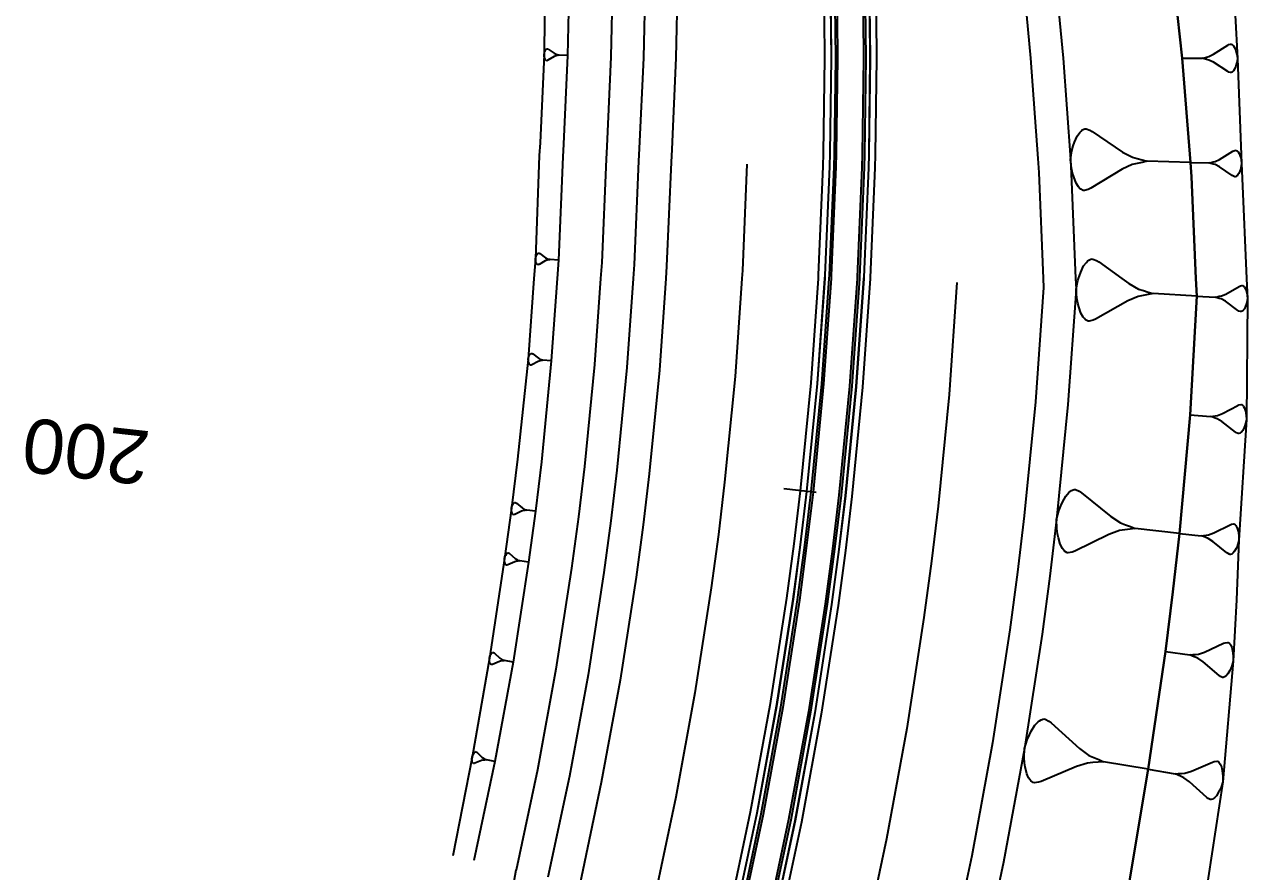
# Model space of a CAD drawing. Extents: x 383808 to 384559, y 802827 to 803490.
# Drawn here: x 384000.9 to 384057.3, y 803272.6 to 803311.7 of the extents above; entities that cross this region are included whole.
import ezdxf
from ezdxf.enums import TextEntityAlignment as Align

# ---------------------------------------------------------------- set-up
doc = ezdxf.new("R2010")
doc.units = 0
doc.layers.get('0').update_dxf_attribs({"linetype": 'CONTINUOUS'})
doc.styles.add('ARIAL', font='ARIAL.FON')

msp = doc.modelspace()

# ---------------------------------------------------------------- linework, layer by layer
at = {"color": 7}
for p, q in [((384024.846, 803310.3251), (384024.8597, 803310.4027)), ((384024.8546, 803310.2468), (384024.846, 803310.3251)), ((384024.8597, 803310.4027), (384024.8723, 803310.4468)), ((384024.8723, 803310.4468), (384024.8845, 803310.4799)), ((384024.8845, 803310.4799), (384024.9086, 803310.5348)), ((384024.9086, 803310.5348), (384024.932, 803310.5675)), ((384024.932, 803310.5675), (384024.9435, 803310.5783)), ((384024.9435, 803310.5783), (384024.955, 803310.5891)), ((384024.955, 803310.5891), (384024.9776, 803310.5995)), ((384024.9776, 803310.5995), (384024.9887, 803310.5991)), ((384024.9887, 803310.5991), (384025.0218, 803310.5869)), ((384025.0218, 803310.5869), (384025.0437, 803310.575)), ((384025.0437, 803310.575), (384025.3162, 803310.3877)), ((384025.3162, 803310.3877), (384025.4039, 803310.3403)), ((384025.4039, 803310.3403), (384025.448, 803310.3277)), ((384025.448, 803310.3277), (384025.4922, 803310.3151)), ((384025.4922, 803310.3151), (384025.5364, 803310.3025)), ((384055.4866, 803310.2339), (384055.6973, 803310.339)), ((384055.6973, 803310.339), (384056.3558, 803310.7597)), ((384056.3558, 803310.7597), (384056.4085, 803310.786)), ((384056.4085, 803310.786), (384056.4875, 803310.8122)), ((384056.4875, 803310.8122), (384056.5138, 803310.8122)), ((384056.5138, 803310.8122), (384056.5665, 803310.7859)), ((384056.5665, 803310.7859), (384056.5928, 803310.7595)), ((384056.5928, 803310.7595), (384056.6191, 803310.7332)), ((384056.6191, 803310.7332), (384056.6717, 803310.6541)), ((384056.6717, 803310.6541), (384056.7242, 803310.5225)), ((384056.7242, 803310.5225), (384056.7505, 803310.4435)), ((384056.7505, 803310.4435), (384056.7767, 803310.3381)), ((384056.7767, 803310.3381), (384056.8029, 803310.1538)), ((384024.8643, 803310.2019), (384024.8546, 803310.2468)), ((384024.8743, 803310.1681), (384024.8643, 803310.2019)), ((384024.8948, 803310.1117), (384024.8743, 803310.1681)), ((384024.9159, 803310.0776), (384024.8948, 803310.1117)), ((384024.9267, 803310.0661), (384024.9159, 803310.0776)), ((384024.9375, 803310.0546), (384024.9267, 803310.0661)), ((384024.9594, 803310.0427), (384024.9375, 803310.0546)), ((384024.9705, 803310.0423), (384024.9594, 803310.0427)), ((384025.0043, 803310.0524), (384024.9705, 803310.0423)), ((384025.0269, 803310.0628), (384025.0043, 803310.0524)), ((384025.3111, 803310.2318), (384025.0269, 803310.0628)), ((384025.4017, 803310.2735), (384025.3111, 803310.2318)), ((384025.4466, 803310.2831), (384025.4017, 803310.2735)), ((384025.4915, 803310.2928), (384025.4466, 803310.2831)), ((384025.5364, 803310.3025), (384025.4915, 803310.2928)), ((384025.9261, 803310.2898), (384025.5364, 803310.3025)), ((384054.2492, 803310.1558), (384055.1707, 803310.1551)), ((384055.1707, 803310.1551), (384055.276, 803310.1814)), ((384055.276, 803310.1287), (384055.1707, 803310.1551)), ((384055.276, 803310.1814), (384055.3813, 803310.2076)), ((384055.3812, 803310.1023), (384055.276, 803310.1287)), ((384055.4865, 803310.0759), (384055.3812, 803310.1023)), ((384055.3813, 803310.2076), (384055.4866, 803310.2339)), ((384055.697, 803309.9704), (384055.4865, 803310.0759)), ((384056.3549, 803309.5487), (384055.697, 803309.9704)), ((384056.7236, 803309.7853), (384056.6709, 803309.6537)), ((384056.75, 803309.8643), (384056.7236, 803309.7853)), ((384056.7764, 803309.9696), (384056.75, 803309.8643)), ((384056.8029, 803310.1538), (384056.7764, 803309.9696)), ((384056.4075, 803309.5223), (384056.3549, 803309.5487)), ((384056.4865, 803309.4959), (384056.4075, 803309.5223)), ((384056.5128, 803309.4959), (384056.4865, 803309.4959)), ((384056.5655, 803309.5222), (384056.5128, 803309.4959)), ((384056.5918, 803309.5485), (384056.5655, 803309.5222)), ((384056.6182, 803309.5748), (384056.5918, 803309.5485)), ((384056.6709, 803309.6537), (384056.6182, 803309.5748)), ((384049.2976, 803306.2885), (384049.4188, 803306.5707)), ((384049.4188, 803306.5707), (384049.5371, 803306.7389)), ((384049.5371, 803306.7389), (384049.5956, 803306.7945)), ((384049.5956, 803306.7945), (384049.654, 803306.8501)), ((384049.654, 803306.8501), (384049.7695, 803306.9042)), ((384049.7695, 803306.9042), (384049.8265, 803306.9028)), ((384049.8265, 803306.9028), (384049.9961, 803306.8415)), ((384049.9961, 803306.8415), (384050.1087, 803306.7816)), ((384050.1087, 803306.7816), (384051.5112, 803305.8334)), ((384049.1065, 803305.4946), (384049.1735, 803305.8923)), ((384049.1735, 803305.8923), (384049.2363, 803306.1189)), ((384049.2363, 803306.1189), (384049.2976, 803306.2885)), ((384051.5112, 803305.8334), (384051.9616, 803305.5939)), ((384055.9785, 803305.4919), (384056.5961, 803305.8656)), ((384056.5961, 803305.8656), (384056.6453, 803305.8887)), ((384056.6453, 803305.8887), (384056.7188, 803305.9112)), ((384056.7188, 803305.9112), (384056.7432, 803305.9106)), ((384056.7432, 803305.9106), (384056.7912, 803305.885)), ((384056.7912, 803305.885), (384056.8149, 803305.8601)), ((384056.8149, 803305.8601), (384056.8386, 803305.8352)), ((384056.8386, 803305.8352), (384056.8853, 803305.761)), ((384049.1534, 803305.094), (384049.1065, 803305.4946)), ((384051.953, 803305.2518), (384051.4911, 803305.0352)), ((384052.1825, 803305.3031), (384051.953, 803305.2518)), ((384051.9616, 803305.5939), (384052.1882, 803305.5311)), ((384052.412, 803305.3544), (384052.1825, 803305.3031)), ((384052.1882, 803305.5311), (384052.4149, 803305.4684)), ((384052.6415, 803305.4056), (384052.412, 803305.3544)), ((384052.4149, 803305.4684), (384052.6415, 803305.4056)), ((384054.6371, 803305.3554), (384052.6415, 803305.4056)), ((384054.6371, 803305.3554), (384055.488, 803305.334)), ((384055.488, 803305.334), (384055.5858, 803305.3559)), ((384055.5846, 803305.3072), (384055.488, 803305.334)), ((384055.6812, 803305.2805), (384055.5846, 803305.3072)), ((384055.5858, 803305.3559), (384055.6837, 803305.3777)), ((384055.7779, 803305.2537), (384055.6812, 803305.2805)), ((384055.6837, 803305.3777), (384055.7816, 803305.3996)), ((384055.9699, 803305.1516), (384055.7779, 803305.2537)), ((384055.7816, 803305.3996), (384055.9785, 803305.4919)), ((384056.8853, 803305.761), (384056.9309, 803305.6382)), ((384056.9309, 803305.6382), (384056.9534, 803305.5647)), ((384056.9534, 803305.5647), (384056.9753, 803305.4668)), ((384056.9953, 803305.2961), (384056.9667, 803305.1265)), ((384056.9753, 803305.4668), (384056.9953, 803305.2961)), ((384049.2047, 803304.8645), (384049.1534, 803305.094)), ((384049.2574, 803304.6921), (384049.2047, 803304.8645)), ((384049.3643, 803304.4041), (384049.2574, 803304.6921)), ((384051.4911, 803305.0352), (384050.0427, 803304.1588)), ((384056.5679, 803304.7473), (384055.9699, 803305.1516)), ((384056.6159, 803304.7218), (384056.5679, 803304.7473)), ((384056.6882, 803304.6956), (384056.6159, 803304.7218)), ((384056.7126, 803304.695), (384056.6882, 803304.6956)), ((384056.7618, 803304.7181), (384056.7126, 803304.695)), ((384056.7867, 803304.7418), (384056.7618, 803304.7181)), ((384056.8116, 803304.7655), (384056.7867, 803304.7418)), ((384056.8621, 803304.8372), (384056.8116, 803304.7655)), ((384056.9138, 803304.9575), (384056.8621, 803304.8372)), ((384056.9399, 803305.0299), (384056.9138, 803304.9575)), ((384056.9667, 803305.1265), (384056.9399, 803305.0299)), ((384049.474, 803304.2302), (384049.3643, 803304.4041)), ((384049.5296, 803304.1717), (384049.474, 803304.2302)), ((384049.5852, 803304.1133), (384049.5296, 803304.1717)), ((384049.6978, 803304.0534), (384049.5852, 803304.1133)), ((384049.9273, 803304.1047), (384049.7548, 803304.052)), ((384050.0427, 803304.1588), (384049.9273, 803304.1047)), ((384049.7548, 803304.052), (384049.6978, 803304.0534)), ((384024.4477, 803300.9096), (384024.4629, 803300.9853)), ((384024.4543, 803300.8326), (384024.4477, 803300.9096)), ((384024.4627, 803300.7884), (384024.4543, 803300.8326)), ((384024.4718, 803300.755), (384024.4627, 803300.7884)), ((384024.4629, 803300.9853), (384024.4763, 803301.0283)), ((384024.4905, 803300.6993), (384024.4718, 803300.755)), ((384024.4763, 803301.0283), (384024.489, 803301.0604)), ((384024.489, 803301.0604), (384024.5139, 803301.1137)), ((384024.5139, 803301.1137), (384024.5376, 803301.1452)), ((384024.5376, 803301.1452), (384024.5491, 803301.1555)), ((384024.5491, 803301.1555), (384024.5606, 803301.1658)), ((384024.5606, 803301.1658), (384024.583, 803301.1754)), ((384024.583, 803301.1754), (384024.5939, 803301.1748)), ((384024.5939, 803301.1748), (384024.626, 803301.1621)), ((384024.9014, 803300.8074), (384024.6189, 803300.6483)), ((384024.626, 803301.1621), (384024.6472, 803301.1499)), ((384024.6472, 803301.1499), (384024.91, 803300.9601)), ((384024.9911, 803300.8461), (384024.9014, 803300.8074)), ((384024.91, 803300.9601), (384024.9948, 803300.9115)), ((384025.0354, 803300.8545), (384024.9911, 803300.8461)), ((384024.9948, 803300.9115), (384025.0378, 803300.8982)), ((384025.0796, 803300.863), (384025.0354, 803300.8545)), ((384025.0378, 803300.8982), (384025.0808, 803300.8848)), ((384025.1238, 803300.8714), (384025.0796, 803300.863)), ((384025.0808, 803300.8848), (384025.1238, 803300.8714)), ((384025.5056, 803300.8499), (384025.1238, 803300.8714)), ((384049.7157, 803300.5771), (384049.84, 803300.7426)), ((384049.84, 803300.7426), (384049.9006, 803300.7967)), ((384049.9006, 803300.7967), (384049.9611, 803300.8507)), ((384049.9611, 803300.8507), (384050.079, 803300.9016)), ((384050.079, 803300.9016), (384050.1364, 803300.8984)), ((384050.1364, 803300.8984), (384050.3051, 803300.8313)), ((384050.3051, 803300.8313), (384050.4165, 803300.7676)), ((384050.4165, 803300.7676), (384051.4789, 803300)), ((384024.5105, 803300.6653), (384024.4905, 803300.6993)), ((384024.5208, 803300.6538), (384024.5105, 803300.6653)), ((384024.5311, 803300.6423), (384024.5208, 803300.6538)), ((384024.5523, 803300.6302), (384024.5311, 803300.6423)), ((384024.5632, 803300.6295), (384024.5523, 803300.6302)), ((384024.5965, 803300.6386), (384024.5632, 803300.6295)), ((384024.6189, 803300.6483), (384024.5965, 803300.6386)), ((384049.5178, 803300.1282), (384049.5849, 803300.2969)), ((384049.5849, 803300.2969), (384049.7157, 803300.5771)), ((384049.3676, 803299.5041), (384049.4476, 803299.9021)), ((384049.4476, 803299.9021), (384049.478, 803300)), ((384049.478, 803300), (384049.5178, 803300.1282)), ((384051.4789, 803300), (384051.7979, 803299.7695)), ((384051.7979, 803299.7695), (384052.2436, 803299.5144)), ((384056.2652, 803299.2845), (384056.8904, 803299.6367)), ((384056.8904, 803299.6367), (384056.94, 803299.6581)), ((384056.94, 803299.6581), (384057.0138, 803299.6781)), ((384057.0138, 803299.6781), (384057.0379, 803299.6768)), ((384057.0379, 803299.6768), (384057.0848, 803299.6499)), ((384057.0848, 803299.6499), (384057.1076, 803299.6244)), ((384057.1076, 803299.6244), (384057.1304, 803299.5989)), ((384057.1304, 803299.5989), (384057.1745, 803299.5238)), ((384049.4023, 803299.0995), (384049.3676, 803299.5041)), ((384049.4467, 803298.867), (384049.4023, 803299.0995)), ((384052.2242, 803299.1704), (384051.7526, 803298.967)), ((384052.4567, 803299.2148), (384052.2242, 803299.1704)), ((384052.2436, 803299.5144), (384052.4696, 803299.4441)), ((384052.6892, 803299.2592), (384052.4567, 803299.2148)), ((384052.4696, 803299.4441), (384052.6957, 803299.3739)), ((384052.9218, 803299.3036), (384052.6892, 803299.2592)), ((384052.6957, 803299.3739), (384052.9218, 803299.3036)), ((384054.9281, 803299.1904), (384052.9218, 803299.3036)), ((384054.9281, 803299.1904), (384055.7729, 803299.1428)), ((384055.7729, 803299.1428), (384055.8708, 803299.1615)), ((384055.8681, 803299.1132), (384055.7729, 803299.1428)), ((384055.9633, 803299.0836), (384055.8681, 803299.1132)), ((384055.8708, 803299.1615), (384055.9687, 803299.1802)), ((384056.0585, 803299.054), (384055.9633, 803299.0836)), ((384055.9687, 803299.1802), (384056.0666, 803299.1989)), ((384056.2461, 803298.9466), (384056.0585, 803299.054)), ((384056.0666, 803299.1989), (384056.2652, 803299.2845)), ((384057.1745, 803299.5238), (384057.216, 803299.4004)), ((384057.216, 803299.4004), (384057.2361, 803299.3266)), ((384057.2694, 803299.0584), (384057.2357, 803298.8908)), ((384057.2361, 803299.3266), (384057.2548, 803299.2287)), ((384057.2548, 803299.2287), (384057.2694, 803299.0584)), ((384049.4943, 803298.6918), (384049.4467, 803298.867)), ((384049.5928, 803298.3987), (384049.4943, 803298.6918)), ((384051.7526, 803298.967), (384050.2678, 803298.1306)), ((384056.8277, 803298.5264), (384056.2461, 803298.9466)), ((384056.8746, 803298.4995), (384056.8277, 803298.5264)), ((384056.9457, 803298.4713), (384056.8746, 803298.4995)), ((384056.9698, 803298.4699), (384056.9457, 803298.4713)), ((384057.0195, 803298.4914), (384056.9698, 803298.4699)), ((384057.045, 803298.5141), (384057.0195, 803298.4914)), ((384057.0705, 803298.5369), (384057.045, 803298.5141)), ((384057.1228, 803298.6066), (384057.0705, 803298.5369)), ((384057.1779, 803298.7246), (384057.1228, 803298.6066)), ((384057.2061, 803298.7956), (384057.1779, 803298.7246)), ((384057.2357, 803298.8908), (384057.2061, 803298.7956)), ((384049.6978, 803298.2203), (384049.5928, 803298.3987)), ((384049.7519, 803298.1597), (384049.6978, 803298.2203)), ((384049.806, 803298.0992), (384049.7519, 803298.1597)), ((384049.9174, 803298.0354), (384049.806, 803298.0992)), ((384049.9747, 803298.0321), (384049.9174, 803298.0354)), ((384050.1499, 803298.0798), (384049.9747, 803298.0321)), ((384050.2678, 803298.1306), (384050.1499, 803298.0798)), ((384024.1177, 803296.2843), (384024.1351, 803296.3599)), ((384024.1222, 803296.2069), (384024.1177, 803296.2843)), ((384024.1351, 803296.3599), (384024.1497, 803296.4027)), ((384024.1497, 803296.4027), (384024.1634, 803296.4346)), ((384024.1634, 803296.4346), (384024.1899, 803296.4874)), ((384024.1899, 803296.4874), (384024.2145, 803296.5183)), ((384024.2145, 803296.5183), (384024.2264, 803296.5283)), ((384024.2264, 803296.5283), (384024.2382, 803296.5384)), ((384024.2382, 803296.5384), (384024.261, 803296.5474)), ((384024.261, 803296.5474), (384024.2719, 803296.5465)), ((384024.2719, 803296.5465), (384024.3038, 803296.5328)), ((384024.3038, 803296.5328), (384024.3248, 803296.5201)), ((384024.3248, 803296.5201), (384024.5833, 803296.3221)), ((384024.5833, 803296.3221), (384024.6671, 803296.271)), ((384024.7062, 803296.2127), (384024.6615, 803296.2054)), ((384024.6671, 803296.271), (384024.7099, 803296.2564)), ((384024.7508, 803296.2199), (384024.7062, 803296.2127)), ((384024.7099, 803296.2564), (384024.7527, 803296.2418)), ((384024.7955, 803296.2271), (384024.7508, 803296.2199)), ((384024.7527, 803296.2418), (384024.7955, 803296.2271)), ((384025.1781, 803296.1949), (384024.7955, 803296.2271)), ((384024.1294, 803296.1622), (384024.1222, 803296.2069)), ((384024.1376, 803296.1285), (384024.1294, 803296.1622)), ((384024.1549, 803296.072), (384024.1376, 803296.1285)), ((384024.174, 803296.0373), (384024.1549, 803296.072)), ((384024.184, 803296.0255), (384024.174, 803296.0373)), ((384024.194, 803296.0136), (384024.184, 803296.0255)), ((384024.2149, 803296.0009), (384024.194, 803296.0136)), ((384024.2259, 803295.9999), (384024.2149, 803296.0009)), ((384024.2596, 803296.0081), (384024.2259, 803295.9999)), ((384024.2824, 803296.0172), (384024.2596, 803296.0081)), ((384024.5704, 803296.1691), (384024.2824, 803296.0172)), ((384024.6615, 803296.2054), (384024.5704, 803296.1691)), ((384056.1137, 803293.7752), (384056.8193, 803294.1473)), ((384056.8193, 803294.1473), (384056.8751, 803294.1695)), ((384056.8751, 803294.1695), (384056.9577, 803294.1895)), ((384056.9577, 803294.1895), (384056.9845, 803294.1873)), ((384056.9845, 803294.1873), (384057.0358, 803294.156)), ((384057.0358, 803294.156), (384057.0603, 803294.1269)), ((384057.0603, 803294.1269), (384057.0848, 803294.0979)), ((384057.0848, 803294.0979), (384057.1316, 803294.0131)), ((384057.1316, 803294.0131), (384057.1739, 803293.8746)), ((384054.625, 803293.712), (384055.5623, 803293.6329)), ((384055.5623, 803293.6329), (384055.6717, 803293.6507)), ((384055.6671, 803293.5971), (384055.5623, 803293.6329)), ((384055.772, 803293.5613), (384055.6671, 803293.5971)), ((384055.6717, 803293.6507), (384055.781, 803293.6684)), ((384055.8769, 803293.5255), (384055.772, 803293.5613)), ((384055.781, 803293.6684), (384055.8904, 803293.6862)), ((384056.0821, 803293.4003), (384055.8769, 803293.5255)), ((384055.8904, 803293.6862), (384056.1137, 803293.7752)), ((384056.7154, 803292.9154), (384056.0821, 803293.4003)), ((384057.1739, 803293.8746), (384057.1939, 803293.792)), ((384057.2226, 803293.493), (384057.18, 803293.3078)), ((384057.1939, 803293.792), (384057.2116, 803293.6827)), ((384057.2116, 803293.6827), (384057.2226, 803293.493)), ((384056.7667, 803292.8841), (384056.7154, 803292.9154)), ((384056.8448, 803292.8506), (384056.7667, 803292.8841)), ((384056.8716, 803292.8483), (384056.8448, 803292.8506)), ((384056.9274, 803292.8706), (384056.8716, 803292.8483)), ((384056.9564, 803292.8951), (384056.9274, 803292.8706)), ((384056.9855, 803292.9196), (384056.9564, 803292.8951)), ((384057.0458, 803292.9954), (384056.9855, 803292.9196)), ((384057.1107, 803293.1248), (384057.0458, 803292.9954)), ((384057.1442, 803293.2029), (384057.1107, 803293.1248)), ((384057.18, 803293.3078), (384057.1442, 803293.2029)), ((384048.8889, 803289.9594), (384049.0255, 803290.1215)), ((384049.0255, 803290.1215), (384049.0905, 803290.1734)), ((384049.0905, 803290.1734), (384049.1555, 803290.2253)), ((384049.1555, 803290.2253), (384049.2789, 803290.2706)), ((384049.2789, 803290.2706), (384049.3373, 803290.264)), ((384049.3373, 803290.264), (384049.506, 803290.1859)), ((384049.506, 803290.1859), (384049.6163, 803290.1143)), ((384049.6163, 803290.1143), (384050.9721, 803289.0153)), ((384023.3425, 803289.4035), (384023.3639, 803289.4818)), ((384023.3639, 803289.4818), (384023.3811, 803289.526)), ((384023.3811, 803289.526), (384023.3968, 803289.5588)), ((384023.3968, 803289.5588), (384023.4268, 803289.6129)), ((384023.4268, 803289.6129), (384023.454, 803289.6443)), ((384023.454, 803289.6443), (384023.4668, 803289.6542)), ((384023.4668, 803289.6542), (384023.4796, 803289.6642)), ((384023.4796, 803289.6642), (384023.5039, 803289.6727)), ((384023.5039, 803289.6727), (384023.5153, 803289.6713)), ((384023.5153, 803289.6713), (384023.5481, 803289.6555)), ((384023.5481, 803289.6555), (384023.5694, 803289.6413)), ((384023.5694, 803289.6413), (384023.8315, 803289.4228)), ((384048.5764, 803289.2845), (384048.6611, 803289.5116)), ((384048.6611, 803289.5116), (384048.7392, 803289.6803)), ((384048.7392, 803289.6803), (384048.8889, 803289.9594)), ((384023.3438, 803289.3222), (384023.3425, 803289.4035)), ((384023.3494, 803289.2751), (384023.3438, 803289.3222)), ((384023.3565, 803289.2395), (384023.3494, 803289.2751)), ((384023.3721, 803289.1796), (384023.3565, 803289.2395)), ((384023.3906, 803289.1425), (384023.3721, 803289.1796)), ((384023.4006, 803289.1297), (384023.3906, 803289.1425)), ((384023.4105, 803289.1168), (384023.4006, 803289.1297)), ((384023.4319, 803289.1025), (384023.4105, 803289.1168)), ((384023.4433, 803289.1011), (384023.4319, 803289.1025)), ((384023.479, 803289.1082), (384023.4433, 803289.1011)), ((384023.5032, 803289.1167), (384023.479, 803289.1082)), ((384023.8113, 803289.2632), (384023.5032, 803289.1167)), ((384023.9083, 803289.2972), (384023.8113, 803289.2632)), ((384023.8315, 803289.4228), (384023.917, 803289.3657)), ((384023.9554, 803289.3029), (384023.9083, 803289.2972)), ((384023.917, 803289.3657), (384023.9611, 803289.3485)), ((384024.0024, 803289.3085), (384023.9554, 803289.3029)), ((384023.9611, 803289.3485), (384024.0053, 803289.3313)), ((384024.0495, 803289.3142), (384024.0024, 803289.3085)), ((384024.0053, 803289.3313), (384024.0495, 803289.3142)), ((384024.4486, 803289.2638), (384024.0495, 803289.3142)), ((384048.472, 803288.882), (384048.5764, 803289.2845)), ((384050.9721, 803289.0153), (384051.4132, 803288.729)), ((384048.4845, 803288.4664), (384048.472, 803288.882)), ((384048.5166, 803288.2261), (384048.4845, 803288.4664)), ((384051.3739, 803288.3784), (384050.8801, 803288.1972)), ((384051.6141, 803288.4106), (384051.3739, 803288.3784)), ((384051.4132, 803288.729), (384051.6404, 803288.6443)), ((384051.8544, 803288.4428), (384051.6141, 803288.4106)), ((384051.6404, 803288.6443), (384051.8676, 803288.5596)), ((384052.0947, 803288.4749), (384051.8544, 803288.4428)), ((384051.8676, 803288.5596), (384052.0947, 803288.4749)), ((384054.1398, 803288.2451), (384052.0947, 803288.4749)), ((384055.7129, 803288.2683), (384056.4685, 803288.6402)), ((384056.4685, 803288.6402), (384056.5281, 803288.6621)), ((384056.5281, 803288.6621), (384056.6159, 803288.6808)), ((384056.6159, 803288.6808), (384056.6441, 803288.6776)), ((384056.6441, 803288.6776), (384056.6973, 803288.6431)), ((384056.6973, 803288.6431), (384056.7223, 803288.6117)), ((384056.7223, 803288.6117), (384056.7473, 803288.5803)), ((384056.7473, 803288.5803), (384056.7942, 803288.4894)), ((384056.7942, 803288.4894), (384056.8348, 803288.3421)), ((384056.8348, 803288.3421), (384056.8535, 803288.2543)), ((384048.5554, 803288.0443), (384048.5166, 803288.2261)), ((384048.6394, 803287.739), (384048.5554, 803288.0443)), ((384050.8801, 803288.1972), (384049.3143, 803287.4265)), ((384054.1398, 803288.2451), (384055.1267, 803288.1342)), ((384055.1267, 803288.1342), (384055.2427, 803288.1498)), ((384055.2364, 803288.0934), (384055.1267, 803288.1342)), ((384055.346, 803288.0525), (384055.2364, 803288.0934)), ((384055.2427, 803288.1498), (384055.3587, 803288.1653)), ((384055.4556, 803288.0116), (384055.346, 803288.0525)), ((384055.3587, 803288.1653), (384055.4746, 803288.1808)), ((384055.6685, 803287.8735), (384055.4556, 803288.0116)), ((384055.4746, 803288.1808), (384055.7129, 803288.2683)), ((384056.3228, 803287.3431), (384055.6685, 803287.8735)), ((384056.875, 803287.9378), (384056.8246, 803287.7436)), ((384056.8535, 803288.2543), (384056.869, 803288.1383)), ((384056.869, 803288.1383), (384056.875, 803287.9378)), ((384023.0437, 803287.1568), (384023.0617, 803287.2011)), ((384023.0617, 803287.2011), (384023.078, 803287.234)), ((384023.078, 803287.234), (384023.1091, 803287.2882)), ((384023.1091, 803287.2882), (384023.1369, 803287.3195)), ((384023.1369, 803287.3195), (384023.15, 803287.3294)), ((384023.15, 803287.3294), (384023.1631, 803287.3393)), ((384023.1631, 803287.3393), (384023.1878, 803287.3475)), ((384023.1878, 803287.3475), (384023.1993, 803287.3459)), ((384023.1993, 803287.3459), (384023.2321, 803287.3296)), ((384023.2321, 803287.3296), (384023.2535, 803287.3148)), ((384023.2535, 803287.3148), (384023.515, 803287.0905)), ((384048.7366, 803287.5506), (384048.6394, 803287.739)), ((384048.7884, 803287.4856), (384048.7366, 803287.5506)), ((384048.8403, 803287.4206), (384048.7884, 803287.4856)), ((384048.9506, 803287.349), (384048.8403, 803287.4206)), ((384049.009, 803287.3424), (384048.9506, 803287.349)), ((384049.1909, 803287.3812), (384049.009, 803287.3424)), ((384049.3143, 803287.4265), (384049.1909, 803287.3812)), ((384056.376, 803287.3086), (384056.3228, 803287.3431)), ((384056.4574, 803287.2709), (384056.376, 803287.3086)), ((384056.4856, 803287.2677), (384056.4574, 803287.2709)), ((384056.5452, 803287.2895), (384056.4856, 803287.2677)), ((384056.5766, 803287.3146), (384056.5452, 803287.2895)), ((384056.6079, 803287.3396), (384056.5766, 803287.3146)), ((384056.6738, 803287.4179), (384056.6079, 803287.3396)), ((384056.7461, 803287.5525), (384056.6738, 803287.4179)), ((384056.7838, 803287.6339), (384056.7461, 803287.5525)), ((384056.8246, 803287.7436), (384056.7838, 803287.6339)), ((384023.0209, 803287.0779), (384023.0437, 803287.1568)), ((384023.0211, 803286.9958), (384023.0209, 803287.0779)), ((384023.0261, 803286.9482), (384023.0211, 803286.9958)), ((384023.0328, 803286.9121), (384023.0261, 803286.9482)), ((384023.0477, 803286.8514), (384023.0328, 803286.9121)), ((384023.0658, 803286.8137), (384023.0477, 803286.8514)), ((384023.0757, 803286.8005), (384023.0658, 803286.8137)), ((384023.0856, 803286.7874), (384023.0757, 803286.8005)), ((384023.1069, 803286.7727), (384023.0856, 803286.7874)), ((384023.1184, 803286.7711), (384023.1069, 803286.7727)), ((384023.1545, 803286.7777), (384023.1184, 803286.7711)), ((384023.1792, 803286.786), (384023.1545, 803286.7777)), ((384023.4924, 803286.9295), (384023.1792, 803286.786)), ((384023.5909, 803286.9626), (384023.4924, 803286.9295)), ((384023.515, 803287.0905), (384023.6006, 803287.0316)), ((384023.6385, 803286.9676), (384023.5909, 803286.9626)), ((384023.6006, 803287.0316), (384023.6449, 803287.0136)), ((384023.6861, 803286.9727), (384023.6385, 803286.9676)), ((384023.6449, 803287.0136), (384023.6893, 803286.9956)), ((384023.7337, 803286.9777), (384023.6861, 803286.9727)), ((384023.6893, 803286.9956), (384023.7337, 803286.9777)), ((384024.136, 803286.9211), (384023.7337, 803286.9777)), ((384022.3874, 803282.6471), (384022.4195, 803282.6997)), ((384022.4195, 803282.6997), (384022.4478, 803282.7298)), ((384022.4478, 803282.7298), (384022.461, 803282.7392)), ((384022.461, 803282.7392), (384022.4742, 803282.7485)), ((384022.4742, 803282.7485), (384022.4987, 803282.756)), ((384022.4987, 803282.756), (384022.51, 803282.7541)), ((384022.51, 803282.7541), (384022.542, 803282.7371)), ((384022.542, 803282.7371), (384022.5627, 803282.722)), ((384022.5627, 803282.722), (384022.8145, 803282.4936)), ((384053.4808, 803282.7955), (384054.6111, 803282.6366)), ((384055.0122, 803282.679), (384055.2887, 803282.7719)), ((384055.2887, 803282.7719), (384056.1687, 803283.1751)), ((384056.1687, 803283.1751), (384056.2378, 803283.1983)), ((384056.2378, 803283.1983), (384056.3393, 803283.2169)), ((384056.3393, 803283.2169), (384056.3715, 803283.2124)), ((384056.3715, 803283.2124), (384056.4316, 803283.171)), ((384056.4316, 803283.171), (384056.4593, 803283.1342)), ((384056.4593, 803283.1342), (384056.4871, 803283.0974)), ((384056.4871, 803283.0974), (384056.5381, 803282.9914)), ((384056.5381, 803282.9914), (384056.5799, 803282.8209)), ((384056.5799, 803282.8209), (384056.5986, 803282.7194)), ((384056.5986, 803282.7194), (384056.6128, 803282.5857)), ((384022.3247, 803282.4137), (384022.3268, 803282.4947)), ((384022.3284, 803282.3666), (384022.3247, 803282.4137)), ((384022.3268, 803282.4947), (384022.3514, 803282.5718)), ((384022.3339, 803282.3309), (384022.3284, 803282.3666)), ((384022.347, 803282.2706), (384022.3339, 803282.3309)), ((384022.3638, 803282.2329), (384022.347, 803282.2706)), ((384022.3514, 803282.5718), (384022.3704, 803282.6151)), ((384022.3732, 803282.2197), (384022.3638, 803282.2329)), ((384022.3704, 803282.6151), (384022.3874, 803282.6471)), ((384022.3826, 803282.2065), (384022.3732, 803282.2197)), ((384022.4033, 803282.1914), (384022.3826, 803282.2065)), ((384022.4146, 803282.1894), (384022.4033, 803282.1914)), ((384022.4504, 803282.195), (384022.4146, 803282.1894)), ((384022.4749, 803282.2025), (384022.4504, 803282.195)), ((384022.7877, 803282.3355), (384022.4749, 803282.2025)), ((384022.8857, 803282.3654), (384022.7877, 803282.3355)), ((384022.8145, 803282.4936), (384022.8972, 803282.4331)), ((384022.9328, 803282.369), (384022.8857, 803282.3654)), ((384022.8972, 803282.4331), (384022.9404, 803282.4142)), ((384022.9799, 803282.3727), (384022.9328, 803282.369)), ((384022.9404, 803282.4142), (384022.9837, 803282.3953)), ((384023.027, 803282.3763), (384022.9799, 803282.3727)), ((384022.9837, 803282.3953), (384023.027, 803282.3763)), ((384023.4222, 803282.3095), (384023.027, 803282.3763)), ((384054.6111, 803282.6366), (384054.7448, 803282.6508)), ((384054.7357, 803282.5862), (384054.6111, 803282.6366)), ((384054.8603, 803282.5357), (384054.7357, 803282.5862)), ((384054.7448, 803282.6508), (384054.8785, 803282.6649)), ((384054.985, 803282.4853), (384054.8603, 803282.5357)), ((384054.8785, 803282.6649), (384055.0122, 803282.679)), ((384055.2252, 803282.3198), (384054.985, 803282.4853)), ((384055.9599, 803281.6896), (384055.2252, 803282.3198)), ((384056.5492, 803282.1336), (384056.4987, 803282.009)), ((384056.6133, 803282.3551), (384056.5492, 803282.1336)), ((384056.6128, 803282.5857), (384056.6133, 803282.3551)), ((384056.0199, 803281.6482), (384055.9599, 803281.6896)), ((384056.1122, 803281.6023), (384056.0199, 803281.6482)), ((384056.1445, 803281.5977), (384056.1122, 803281.6023)), ((384056.2137, 803281.621), (384056.1445, 803281.5977)), ((384056.2505, 803281.6487), (384056.2137, 803281.621)), ((384056.2873, 803281.6765), (384056.2505, 803281.6487)), ((384056.3655, 803281.7643), (384056.2873, 803281.6765)), ((384056.4528, 803281.9166), (384056.3655, 803281.7643)), ((384056.4987, 803282.009), (384056.4528, 803281.9166)), ((384047.3036, 803279.1198), (384047.471, 803279.394)), ((384047.471, 803279.394), (384047.6184, 803279.5506)), ((384047.6184, 803279.5506), (384047.6872, 803279.5995)), ((384047.6872, 803279.5995), (384047.756, 803279.6483)), ((384047.756, 803279.6483), (384047.8836, 803279.6873)), ((384047.8836, 803279.6873), (384047.9424, 803279.6773)), ((384047.9424, 803279.6773), (384048.1089, 803279.5887)), ((384048.1089, 803279.5887), (384048.2166, 803279.51)), ((384048.2166, 803279.51), (384049.5281, 803278.3202)), ((384047.1164, 803278.7279), (384047.215, 803278.9532)), ((384047.215, 803278.9532), (384047.3036, 803279.1198)), ((384021.676, 803278.1694), (384021.6999, 803278.1759)), ((384021.6999, 803278.1759), (384021.7108, 803278.1738)), ((384021.7108, 803278.1738), (384021.7412, 803278.1565)), ((384046.9772, 803277.9044), (384046.9879, 803278.3261)), ((384046.9879, 803278.3261), (384047.1164, 803278.7279)), ((384049.5281, 803278.3202), (384049.9589, 803278.0054)), ((384021.5225, 803277.8497), (384021.5267, 803277.9279)), ((384021.5248, 803277.8041), (384021.5225, 803277.8497)), ((384021.5292, 803277.7694), (384021.5248, 803277.8041)), ((384021.5267, 803277.9279), (384021.5526, 803278.0019)), ((384021.5402, 803277.7107), (384021.5292, 803277.7694)), ((384021.5554, 803277.6739), (384021.5402, 803277.7107)), ((384021.5526, 803278.0019), (384021.572, 803278.0432)), ((384021.5642, 803277.6608), (384021.5554, 803277.6739)), ((384021.5729, 803277.6478), (384021.5642, 803277.6608)), ((384021.572, 803278.0432), (384021.5893, 803278.0736)), ((384021.5925, 803277.6327), (384021.5729, 803277.6478)), ((384021.5893, 803278.0736), (384021.6218, 803278.1236)), ((384021.6033, 803277.6305), (384021.5925, 803277.6327)), ((384021.6381, 803277.6349), (384021.6033, 803277.6305)), ((384021.6218, 803278.1236), (384021.65, 803278.1519)), ((384021.662, 803277.6415), (384021.6381, 803277.6349)), ((384021.65, 803278.1519), (384021.663, 803278.1607)), ((384021.968, 803277.7616), (384021.662, 803277.6415)), ((384021.663, 803278.1607), (384021.676, 803278.1694)), ((384021.7412, 803278.1565), (384021.7608, 803278.1413)), ((384021.7608, 803278.1413), (384021.9981, 803277.9138)), ((384022.0635, 803277.7879), (384021.968, 803277.7616)), ((384021.9981, 803277.9138), (384022.0764, 803277.8531)), ((384022.1091, 803277.7902), (384022.0635, 803277.7879)), ((384022.0764, 803277.8531), (384022.1177, 803277.8336)), ((384022.1547, 803277.7924), (384022.1091, 803277.7902)), ((384022.1177, 803277.8336), (384022.159, 803277.8142)), ((384022.2003, 803277.7947), (384022.1547, 803277.7924)), ((384022.159, 803277.8142), (384022.2003, 803277.7947)), ((384022.5806, 803277.7195), (384022.2003, 803277.7947)), ((384046.9962, 803277.6591), (384046.9772, 803277.9044)), ((384047.0252, 803277.4727), (384046.9962, 803277.6591)), ((384049.8993, 803277.6524), (384049.3889, 803277.4967)), ((384050.1445, 803277.6715), (384049.8993, 803277.6524)), ((384049.9589, 803278.0054), (384050.1843, 803277.9068)), ((384050.3897, 803277.6905), (384050.1445, 803277.6715)), ((384050.1843, 803277.9068), (384050.4096, 803277.8082)), ((384050.635, 803277.7096), (384050.3897, 803277.6905)), ((384050.4096, 803277.8082), (384050.635, 803277.7096)), ((384052.6938, 803277.3616), (384050.635, 803277.7096)), ((384054.6817, 803277.2803), (384055.662, 803277.6969)), ((384055.662, 803277.6969), (384055.7388, 803277.7203)), ((384055.7388, 803277.7203), (384055.8509, 803277.7378)), ((384055.8509, 803277.7378), (384055.8863, 803277.7318)), ((384055.8863, 803277.7318), (384055.9511, 803277.6845)), ((384055.9511, 803277.6845), (384055.9805, 803277.6431)), ((384055.9805, 803277.6431), (384056.0099, 803277.6017)), ((384047.0931, 803277.1587), (384047.0252, 803277.4727)), ((384047.1809, 803276.9624), (384047.0931, 803277.1587)), ((384049.3889, 803277.4967), (384047.7592, 803276.8041)), ((384052.6938, 803277.3616), (384053.9322, 803277.1522)), ((384053.9322, 803277.1522), (384054.0797, 803277.1637)), ((384054.0677, 803277.0929), (384053.9322, 803277.1522)), ((384054.2033, 803277.0336), (384054.0677, 803277.0929)), ((384054.0797, 803277.1637), (384054.2272, 803277.1752)), ((384054.2272, 803277.1752), (384054.3747, 803277.1866)), ((384054.3747, 803277.1866), (384054.6817, 803277.2803)), ((384056.0099, 803277.6017), (384056.0627, 803277.4836)), ((384056.0627, 803277.4836), (384056.1036, 803277.2947)), ((384056.1036, 803277.2947), (384056.121, 803277.1826)), ((384056.121, 803277.1826), (384056.1325, 803277.0351)), ((384047.2298, 803276.8936), (384047.1809, 803276.9624)), ((384047.2787, 803276.8248), (384047.2298, 803276.8936)), ((384047.3864, 803276.7461), (384047.2787, 803276.8248)), ((384047.4452, 803276.7362), (384047.3864, 803276.7461)), ((384047.6316, 803276.7652), (384047.4452, 803276.7362)), ((384047.7592, 803276.8041), (384047.6316, 803276.7652)), ((384054.3389, 803276.9743), (384054.2033, 803277.0336)), ((384054.598, 803276.7849), (384054.3389, 803276.9743)), ((384055.3869, 803276.0693), (384054.598, 803276.7849)), ((384056.0487, 803276.5397), (384055.9894, 803276.4042)), ((384056.126, 803276.7814), (384056.0487, 803276.5397)), ((384056.1325, 803277.0351), (384056.126, 803276.7814)), ((384055.4517, 803276.0219), (384055.3869, 803276.0693)), ((384055.5518, 803275.9686), (384055.4517, 803276.0219)), ((384055.5872, 803275.9626), (384055.5518, 803275.9686)), ((384055.664, 803275.986), (384055.5872, 803275.9626)), ((384055.7053, 803276.0154), (384055.664, 803275.986)), ((384055.7467, 803276.0448), (384055.7053, 803276.0154)), ((384055.8354, 803276.139), (384055.7467, 803276.0448)), ((384055.9361, 803276.304), (384055.8354, 803276.139)), ((384055.9894, 803276.4042), (384055.9361, 803276.304))]:
    msp.add_line(p, q, dxfattribs=at)
at = {"color": 3}
msp.add_line((384037.3917, 803290.1271), (384035.9011, 803290.2945), dxfattribs=at)
at = {"color": 7, "linetype": 'CONTINUOUS'}
for points in [[(384044.9, 803384.563), (384045.6953, 803379.8078), (384046.4316, 803375.0915), (384046.7966, 803370.396), (384047.0716, 803367.2388), (384047.2214, 803365.7105), (384047.7748, 803360.9922), (384048.4296, 803356.2245), (384049.1177, 803351.3992), (384050.1728, 803346.5459), (384050.675, 803344.2225), (384051.2871, 803341.6301), (384052.4166, 803336.6383), (384053.5125, 803331.5565), (384054.5887, 803326.3765), (384055.6115, 803321.0861), (384055.97, 803319.0521), (384056.4898, 803315.6719), (384056.5958, 803314.1643), (384056.8029, 803310.1538), (384056.9953, 803305.2961), (384057.0145, 803304.6176), (384057.2262, 803300)], [(384036.1328, 803342.6234), (384036.3807, 803340.1454), (384036.8662, 803335.1664), (384037.3156, 803330.1818), (384037.7048, 803325.1898), (384038.0098, 803320.1896), (384038.0979, 803318.2989), (384038.2065, 803315.1816), (384038.2382, 803313.8085), (384038.2721, 803310.1684), (384038.215, 803305.7687), (384038.1985, 803305.1552), (384037.9857, 803300.146), (384037.9754, 803300)], [(384036.2323, 803342.6334), (384036.4802, 803340.1552), (384036.9658, 803335.1758), (384037.4153, 803330.1902), (384037.8046, 803325.1967), (384038.1097, 803320.1946), (384038.1978, 803318.3031), (384038.3064, 803315.1843), (384038.3382, 803313.8104), (384038.3721, 803310.1683), (384038.315, 803305.7662), (384038.2985, 803305.1524), (384038.0856, 803300.1404), (384038.0757, 803300)], [(384024.8857, 803313.697), (384024.846, 803310.3251), (384024.6618, 803306.2562), (384024.6266, 803305.6734), (384024.4477, 803300.9096), (384024.3828, 803300)], [(384037.7383, 803313.7988), (384037.7721, 803310.1688), (384037.7151, 803305.7813), (384037.6987, 803305.1695), (384037.4865, 803300.1742), (384037.4743, 803300)], [(384039.538, 803313.8337), (384039.5721, 803310.1674), (384039.5146, 803305.736), (384039.498, 803305.1181), (384039.2837, 803300.0728), (384039.2785, 803300)], [(384039.638, 803313.8356), (384039.6721, 803310.1673), (384039.6145, 803305.7335), (384039.5979, 803305.1152), (384039.3835, 803300.0672), (384039.3788, 803300)], [(384040.1379, 803313.8453), (384040.1721, 803310.1669), (384040.1144, 803305.7209), (384040.0977, 803305.101), (384039.8827, 803300.039), (384039.88, 803300)], [(384046.9099, 803313.9766), (384047.2721, 803310.1613), (384047.6069, 803305.5323), (384047.6446, 803304.8853), (384047.8525, 803300)], [(384054.8916, 803300), (384054.68, 803304.6843), (384054.6371, 803305.3554), (384054.2492, 803310.1558), (384053.8226, 803314.1106)], [(384053.8226, 803314.1106), (384054.2492, 803310.1558), (384054.6371, 803305.3554), (384054.68, 803304.6843), (384054.8916, 803300)], [(384031.0022, 803313.6682), (384030.9242, 803310.1742), (384030.736, 803305.957), (384030.7016, 803305.3694), (384030.4976, 803300.5683), (384030.4576, 803300)], [(384034.2001, 803305.2695), (384033.9921, 803300.3713), (384033.9659, 803300)], [(384024.3828, 803300), (384024.1177, 803296.2843), (384023.6266, 803291.6738), (384023.3425, 803289.4035), (384023.0209, 803287.0779), (384022.3268, 803282.4947), (384021.5267, 803277.9279), (384020.6477, 803273.3733)], [(384030.4576, 803300), (384030.1604, 803295.7748), (384029.6902, 803290.9924), (384029.4092, 803288.6374), (384029.0873, 803286.225), (384028.3523, 803281.4762), (384027.4856, 803276.7496), (384026.4881, 803272.0488)], [(384033.9659, 803300), (384033.648, 803295.4807), (384033.1683, 803290.6016), (384032.8816, 803288.1989), (384032.5533, 803285.7377), (384031.8033, 803280.8928), (384030.9192, 803276.0706), (384029.9014, 803271.2748)], [(384037.4743, 803300), (384037.1357, 803295.1866), (384036.6464, 803290.2108), (384036.3541, 803287.7605), (384036.0192, 803285.2505), (384035.2544, 803280.3095), (384034.3527, 803275.3916), (384033.3147, 803270.5007)], [(384037.9754, 803300), (384037.6339, 803295.1446), (384037.1433, 803290.155), (384036.8501, 803287.6978), (384036.5143, 803285.1809), (384035.7474, 803280.2261), (384034.8432, 803275.2946), (384033.8023, 803270.3901)], [(384038.0757, 803300), (384037.7335, 803295.1362), (384037.2427, 803290.1438), (384036.9493, 803287.6853), (384036.6133, 803285.1669), (384035.846, 803280.2095), (384034.9413, 803275.2752), (384033.8999, 803270.368)], [(384039.2785, 803300), (384038.9293, 803295.0354), (384038.4352, 803290.0098), (384038.1399, 803287.535), (384037.8016, 803284.9999), (384037.0292, 803280.0095), (384036.1185, 803275.0424), (384035.0701, 803270.1026)], [(384039.3788, 803300), (384039.0289, 803295.027), (384038.5345, 803289.9986), (384038.2391, 803287.5224), (384037.9007, 803284.9859), (384037.1278, 803279.9928), (384036.2166, 803275.023), (384035.1677, 803270.0805)], [(384039.88, 803300), (384039.5272, 803294.985), (384039.0314, 803289.9428), (384038.7352, 803287.4598), (384038.3958, 803284.9163), (384037.6208, 803279.9095), (384036.7071, 803274.926), (384035.6553, 803269.9699)], [(384043.8764, 803299.8138), (384043.513, 803294.6489), (384043.0064, 803289.4962), (384042.7036, 803286.9587), (384042.3568, 803284.3594), (384041.5649, 803279.2428), (384040.6311, 803274.1501), (384039.5562, 803269.0852)], [(384047.8525, 803300), (384047.87, 803299.5885), (384047.4989, 803294.3128), (384046.9814, 803289.0495), (384046.6721, 803286.4576), (384046.3179, 803283.8026), (384045.5089, 803278.5761), (384044.5551, 803273.3741), (384043.4572, 803268.2006)], [(384045.5138, 803225.2398), (384046.4283, 803227.0894), (384047.3626, 803229.4075), (384048.1007, 803231.7953), (384048.6375, 803234.2363), (384048.9692, 803236.7134), (384049.0936, 803239.2096), (384049.0098, 803241.7075), (384048.9799, 803242.0735), (384048.718, 803246.6981), (384048.7563, 803251.6971), (384049.1275, 803256.6823), (384049.8299, 803261.6318), (384050.017, 803262.6523), (384050.7581, 803266.5449), (384051.7862, 803271.9441), (384052.6938, 803277.3616), (384053.4808, 803282.7955), (384053.8334, 803285.5533), (384054.1398, 803288.2451), (384054.625, 803293.712), (384054.9281, 803299.1904), (384054.8916, 803300)], [(384054.8916, 803300), (384054.9281, 803299.1904), (384054.625, 803293.712), (384054.1398, 803288.2451), (384053.8334, 803285.5533), (384053.4808, 803282.7955), (384052.6938, 803277.3616), (384051.7862, 803271.9441), (384050.7581, 803266.5449)], [(384057.2262, 803300), (384057.2694, 803299.0584), (384057.2226, 803293.493), (384056.875, 803287.9378), (384056.7628, 803285.1834), (384056.6133, 803282.3551), (384056.126, 803276.7814), (384055.2807, 803271.2531), (384054.1111, 803265.7845)], [(384023.5459, 803272.7161), (384023.5451, 803272.7113), (384022.8972, 803269.0804)]]:
    msp.add_lwpolyline(points, dxfattribs=at)
at = {"color": 2, "linetype": 'CONTINUOUS'}
for points in [[(384035.9338, 803342.6033), (384036.1817, 803340.1256), (384036.6671, 803335.1478), (384037.1163, 803330.1651), (384037.5053, 803325.1759), (384037.8101, 803320.1795), (384037.8981, 803318.2904), (384038.0065, 803315.1763), (384038.0383, 803313.8046), (384038.0721, 803310.1686), (384038.015, 803305.7738), (384037.9986, 803305.1609), (384037.786, 803300.1573), (384037.775, 803300)], [(384039.8379, 803313.8395), (384039.8721, 803310.1671), (384039.8145, 803305.7285), (384039.7978, 803305.1095), (384039.5832, 803300.0559), (384039.5792, 803300)], [(384048.4096, 803314.0057), (384048.7721, 803310.1602), (384049.1065, 803305.4946), (384049.144, 803304.8425), (384049.3469, 803300)], [(384029.5025, 803313.6392), (384029.4242, 803310.1754), (384029.2365, 803305.9947), (384029.2022, 803305.4123), (384029, 803300.6528), (384028.9541, 803300)], [(384028.9541, 803300), (384028.6657, 803295.9008), (384028.1996, 803291.1599), (384027.921, 803288.8253), (384027.6019, 803286.4338), (384026.8733, 803281.7262), (384026.0141, 803277.0405), (384025.0252, 803272.3806)], [(384037.775, 803300), (384037.4346, 803295.1614), (384036.9445, 803290.1773), (384036.6517, 803287.7229), (384036.3162, 803285.2087), (384035.5502, 803280.2595), (384034.647, 803275.3334), (384033.6073, 803270.4343)], [(384039.5792, 803300), (384039.2282, 803295.0102), (384038.7333, 803289.9763), (384038.4375, 803287.4974), (384038.0987, 803284.9581), (384037.325, 803279.9595), (384036.4128, 803274.9842), (384035.3627, 803270.0362)], [(384049.3469, 803300), (384049.3676, 803299.5041), (384048.9936, 803294.1868), (384048.472, 803288.882), (384048.1603, 803286.2697), (384047.8033, 803283.5937), (384046.9879, 803278.3261), (384046.0266, 803273.0831), (384044.92, 803267.8688)]]:
    msp.add_lwpolyline(points, dxfattribs=at)
at = {"color": 1, "linetype": 'CONTINUOUS'}
for points in [[(384035.9387, 803342.6038), (384036.1866, 803340.1261), (384036.6721, 803335.1482), (384037.1213, 803330.1655), (384037.5103, 803325.1763), (384037.8151, 803320.1797), (384037.9031, 803318.2907), (384038.0115, 803315.1764), (384038.0433, 803313.8047), (384038.0771, 803310.1686), (384038.02, 803305.7736), (384038.0036, 803305.1608), (384037.791, 803300.157), (384037.78, 803300)], [(384039.8329, 803313.8394), (384039.8671, 803310.1671), (384039.8095, 803305.7286), (384039.7928, 803305.1097), (384039.5782, 803300.0562), (384039.5742, 803300)], [(384053.8226, 803314.1106), (384054.2492, 803310.1558), (384054.6371, 803305.3554), (384054.68, 803304.6843), (384054.8916, 803300)], [(384026.0028, 803313.683), (384025.9261, 803310.2898), (384025.7422, 803306.1944), (384025.7079, 803305.6117), (384025.5056, 803300.8499), (384025.4458, 803300)], [(384028.0026, 803313.6579), (384027.925, 803310.2244), (384027.7389, 803306.0803), (384027.7046, 803305.4977), (384027.5024, 803300.7373), (384027.4505, 803300)], [(384025.4458, 803300), (384025.1781, 803296.1949), (384024.7215, 803291.5508), (384024.4486, 803289.2638), (384024.136, 803286.9211), (384023.4222, 803282.3095), (384022.5806, 803277.7195), (384021.6119, 803273.1547)], [(384027.4505, 803300), (384027.171, 803296.0268), (384026.709, 803291.3274), (384026.4328, 803289.0132), (384026.1166, 803286.6427), (384025.3943, 803281.9762), (384024.5426, 803277.3315), (384023.5623, 803272.7123)], [(384037.78, 803300), (384037.4396, 803295.161), (384036.9495, 803290.1767), (384036.6567, 803287.7223), (384036.3212, 803285.208), (384035.5551, 803280.2586), (384034.6519, 803275.3324), (384033.6122, 803270.4332)], [(384039.5742, 803300), (384039.2233, 803295.0106), (384038.7283, 803289.9769), (384038.4326, 803287.498), (384038.0938, 803284.9588), (384037.3201, 803279.9603), (384036.4079, 803274.9852), (384035.3578, 803270.0374)], [(384054.8916, 803300), (384054.9281, 803299.1904), (384054.625, 803293.712), (384054.1398, 803288.2451), (384053.8334, 803285.5533), (384053.4808, 803282.7955), (384052.6938, 803277.3616), (384051.7862, 803271.9441), (384050.7581, 803266.5449)]]:
    msp.add_lwpolyline(points, dxfattribs=at)
at = {"color": 3, "linetype": 'CONTINUOUS'}
for points in [[(384037.7383, 803313.7988), (384037.7721, 803310.1688), (384037.7151, 803305.7813), (384037.6987, 803305.1695), (384037.4865, 803300.1742), (384037.4743, 803300)], [(384037.4743, 803300), (384037.1357, 803295.1866), (384036.6464, 803290.2108), (384036.3541, 803287.7605), (384036.0192, 803285.2505), (384035.2544, 803280.3095), (384034.3527, 803275.3916), (384033.3147, 803270.5007), (384033.3136, 803270.4957), (384032.1413, 803265.6405), (384030.8334, 803260.8148), (384029.3919, 803256.0272), (384027.818, 803251.2816), (384026.113, 803246.5814), (384024.278, 803241.9305), (384022.3146, 803237.3323), (384020.2242, 803232.7904), (384018.0085, 803228.3083), (384016.3814, 803225.2039), (384015.6691, 803223.8895), (384013.2079, 803219.5374)]]:
    msp.add_lwpolyline(points, dxfattribs=at)

# ---------------------------------------------------------------- texts
at = {"color": 2, "style": 'ARIAL'}
msp.add_text('200', height=2.5, rotation=173.589, dxfattribs=at).set_placement((384006.4851, 803290.4553), align=Align.TOP_LEFT)

doc.saveas('drawing.dxf')
